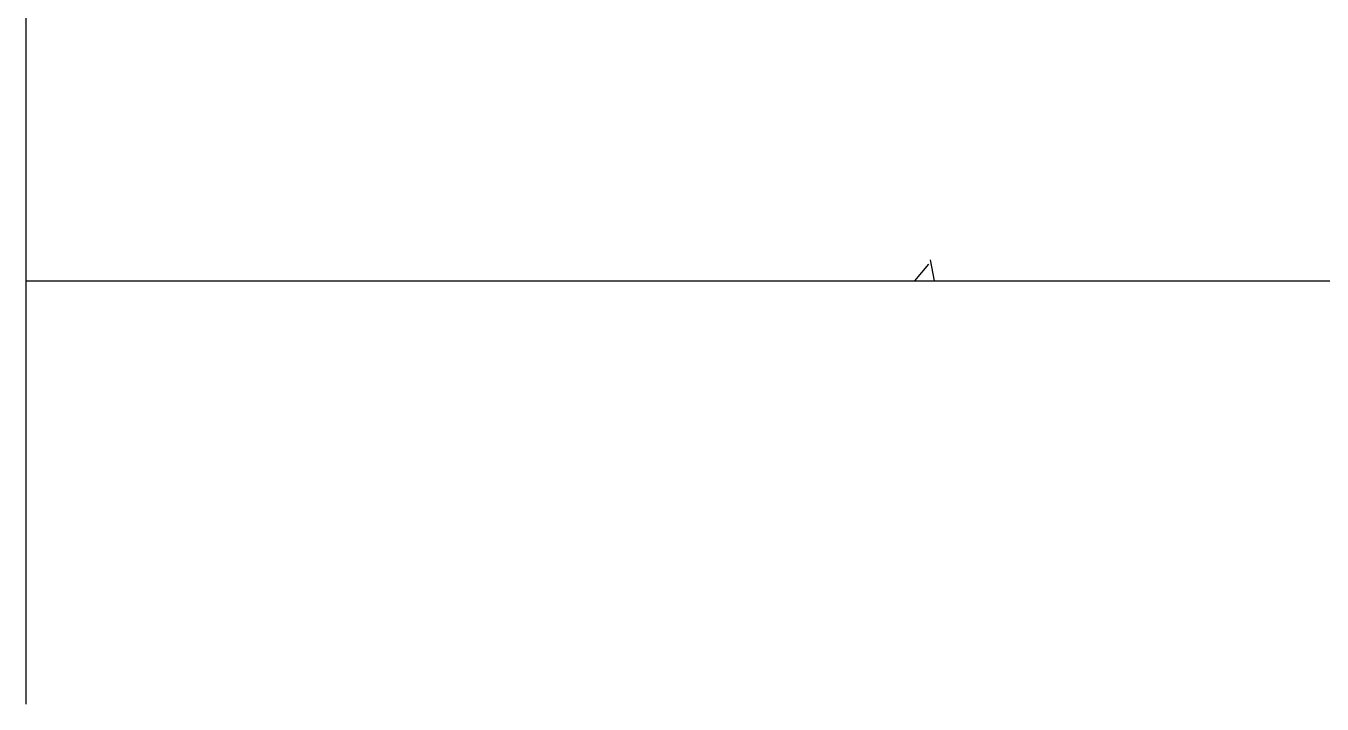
# Model space of a CAD drawing. Header units: millimetres. Extents: x -633009578 to 5705885, y -633235091 to 2571734.
# Drawn here: x 2462087 to 2463248, y 2004613 to 2005220 of the extents above; entities that cross this region are included whole.
import ezdxf

# ---------------------------------------------------------------- set-up
doc = ezdxf.new("R2010")
doc.units = ezdxf.units.MM
doc.header["$LTSCALE"] = 1000
doc.header["$MEASUREMENT"] = 0
doc.layers.get('0').update_dxf_attribs({"color": 9})
doc.layers.add('E-WIRE-系统', color=3, linetype='Continuous')

# ---------------------------------------------------------------- blocks, each defined once
blk = doc.blocks.new('G$CF4FACE3C')
at = {"layer": 'E-WIRE-系统', "color": 4}
for p, q in [((-2010.955355979735, 7702.169210571563), (-2014.097264259588, 7719.202715501073)), ((-2026.699520140421, 7702.169210571563), (-2015.388785823947, 7715.648818828166)), ((-2746.872398437234, 7702.169210571563), (6767.623087625951, 7702.169210571563))]:
    blk.add_line(p, q, dxfattribs=at)
blk.add_lwpolyline([(-2746.872398437234, 8339.705104220542), (-2746.872398437234, 7359.305865561473)], dxfattribs=at)

msp = doc.modelspace()

# ---------------------------------------------------------------- block references
at = {"xscale": 1.10592, "yscale": 1.10592, "zscale": 1.10592}
msp.add_blockref('G$CF4FACE3C', (2465124.496627273, 1996473.942841334, -46.07999998803452), dxfattribs=at)

doc.saveas('drawing.dxf')
